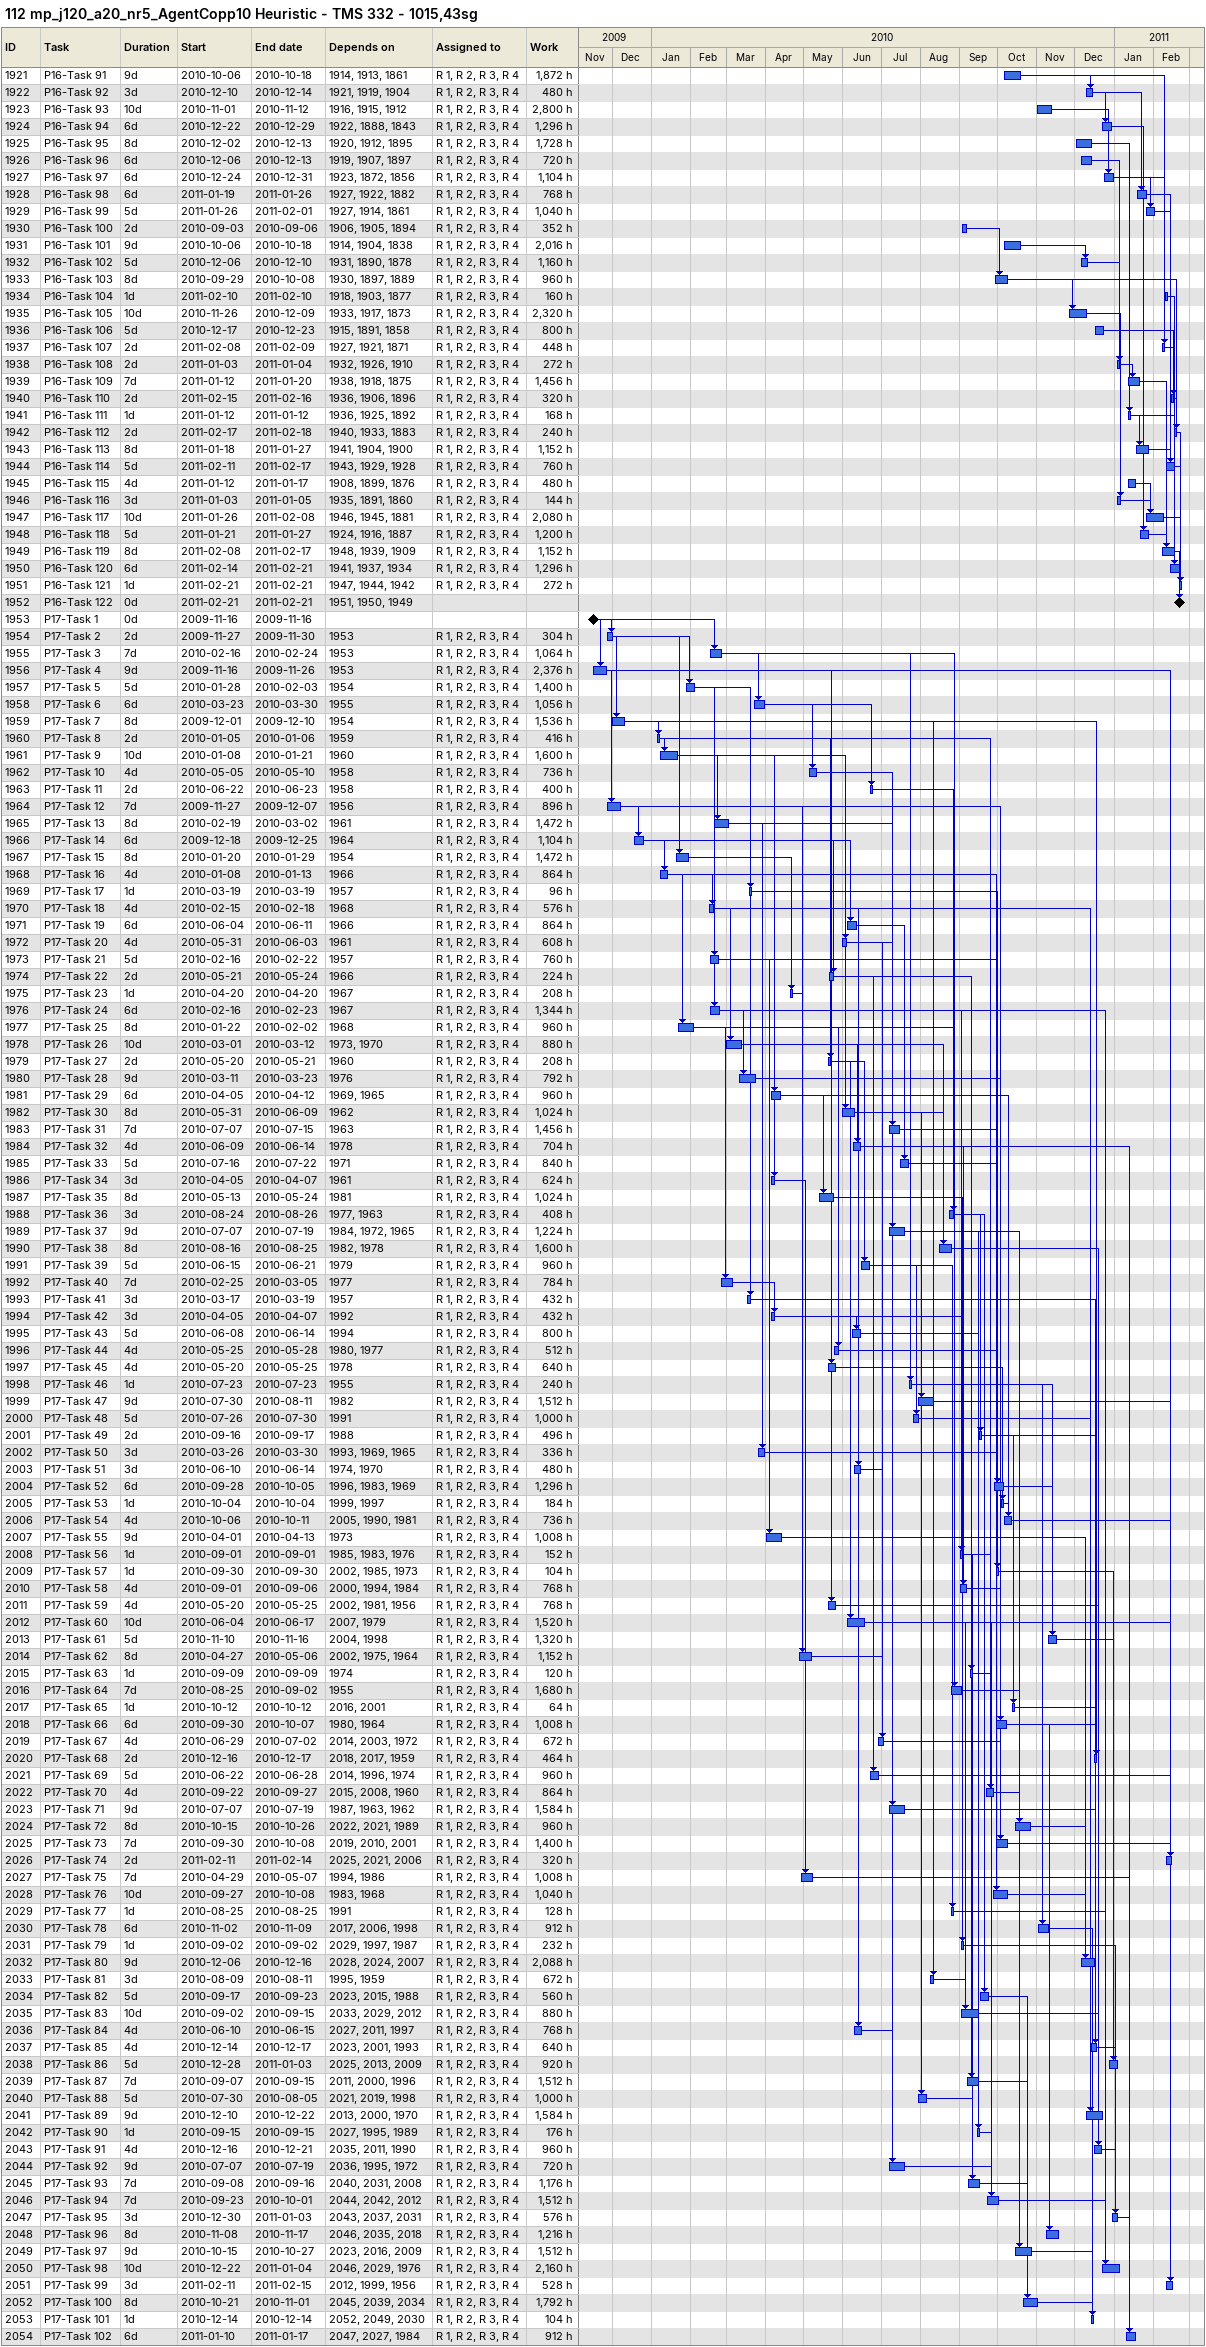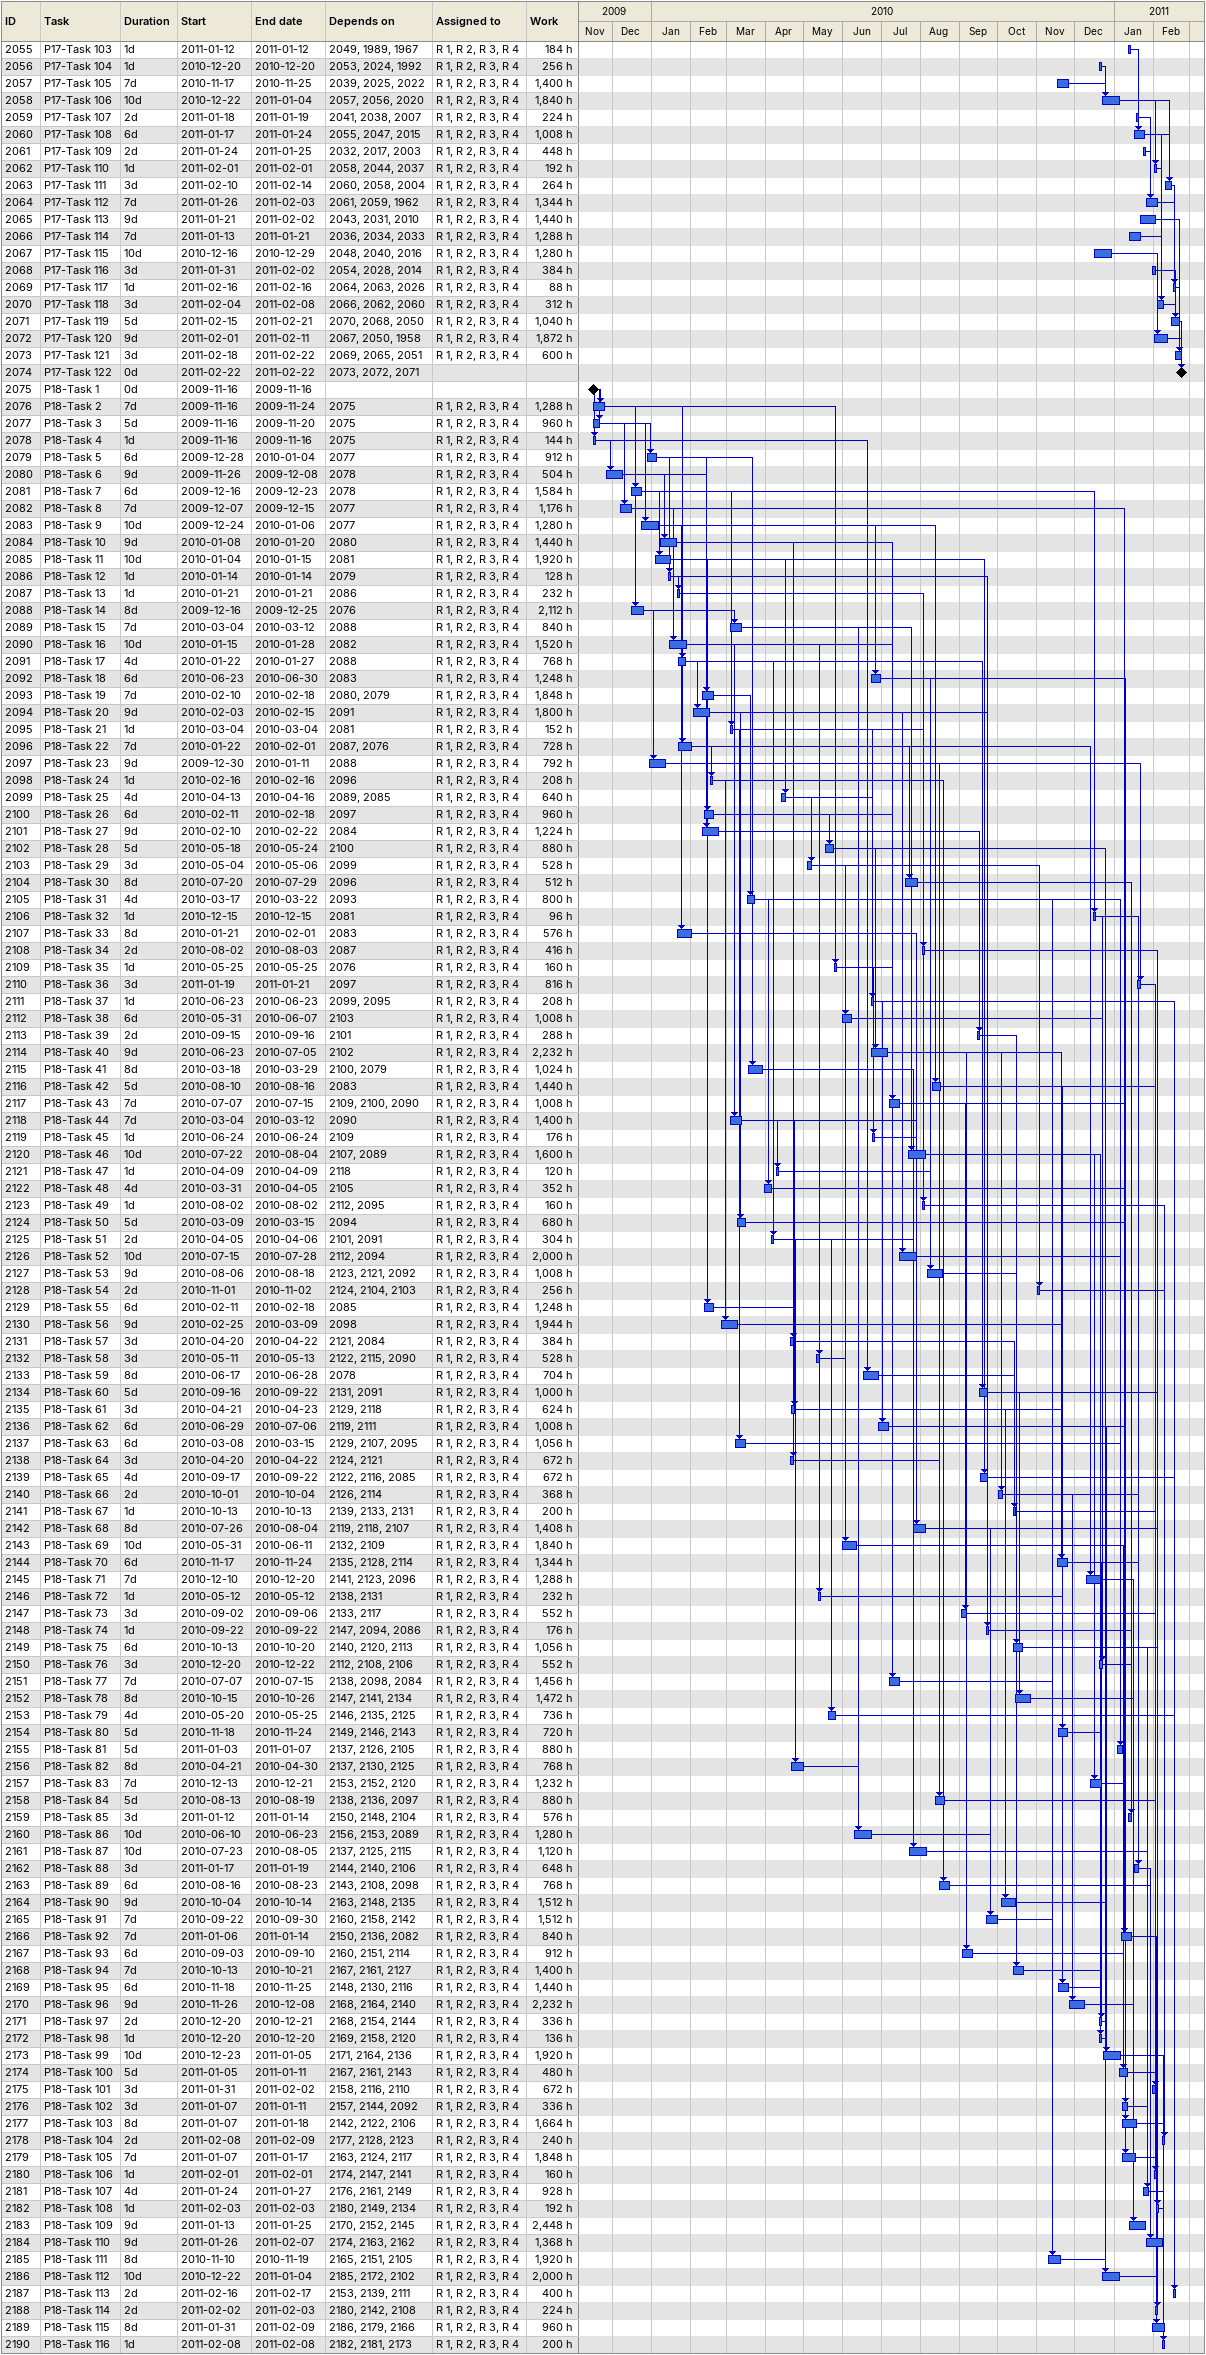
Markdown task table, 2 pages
112 mp_j120_a20_nr5_AgentCopp10 Heuristic - TMS 332 - 1015,43sg

| ID | Task | Duration | Start | Finish | Predecessors | Resources | Work (h) |
|---|---|---|---|---|---|---|---|
| 1921 | P16-Task 91 | 9d | 2010-10-06 | 2010-10-18 | 1914, 1913, 1861 | R 1, R 2, R 3, R 4 | 1872 |
| 1922 | P16-Task 92 | 3d | 2010-12-10 | 2010-12-14 | 1921, 1919, 1904 | R 1, R 2, R 3, R 4 | 480 |
| 1923 | P16-Task 93 | 10d | 2010-11-01 | 2010-11-12 | 1916, 1915, 1912 | R 1, R 2, R 3, R 4 | 2800 |
| 1924 | P16-Task 94 | 6d | 2010-12-22 | 2010-12-29 | 1922, 1888, 1843 | R 1, R 2, R 3, R 4 | 1296 |
| 1925 | P16-Task 95 | 8d | 2010-12-02 | 2010-12-13 | 1920, 1912, 1895 | R 1, R 2, R 3, R 4 | 1728 |
| 1926 | P16-Task 96 | 6d | 2010-12-06 | 2010-12-13 | 1919, 1907, 1897 | R 1, R 2, R 3, R 4 | 720 |
| 1927 | P16-Task 97 | 6d | 2010-12-24 | 2010-12-31 | 1923, 1872, 1856 | R 1, R 2, R 3, R 4 | 1104 |
| 1928 | P16-Task 98 | 6d | 2011-01-19 | 2011-01-26 | 1927, 1922, 1882 | R 1, R 2, R 3, R 4 | 768 |
| 1929 | P16-Task 99 | 5d | 2011-01-26 | 2011-02-01 | 1927, 1914, 1861 | R 1, R 2, R 3, R 4 | 1040 |
| 1930 | P16-Task 100 | 2d | 2010-09-03 | 2010-09-06 | 1906, 1905, 1894 | R 1, R 2, R 3, R 4 | 352 |
| 1931 | P16-Task 101 | 9d | 2010-10-06 | 2010-10-18 | 1914, 1904, 1838 | R 1, R 2, R 3, R 4 | 2016 |
| 1932 | P16-Task 102 | 5d | 2010-12-06 | 2010-12-10 | 1931, 1890, 1878 | R 1, R 2, R 3, R 4 | 1160 |
| 1933 | P16-Task 103 | 8d | 2010-09-29 | 2010-10-08 | 1930, 1897, 1889 | R 1, R 2, R 3, R 4 | 960 |
| 1934 | P16-Task 104 | 1d | 2011-02-10 | 2011-02-10 | 1918, 1903, 1877 | R 1, R 2, R 3, R 4 | 160 |
| 1935 | P16-Task 105 | 10d | 2010-11-26 | 2010-12-09 | 1933, 1917, 1873 | R 1, R 2, R 3, R 4 | 2320 |
| 1936 | P16-Task 106 | 5d | 2010-12-17 | 2010-12-23 | 1915, 1891, 1858 | R 1, R 2, R 3, R 4 | 800 |
| 1937 | P16-Task 107 | 2d | 2011-02-08 | 2011-02-09 | 1927, 1921, 1871 | R 1, R 2, R 3, R 4 | 448 |
| 1938 | P16-Task 108 | 2d | 2011-01-03 | 2011-01-04 | 1932, 1926, 1910 | R 1, R 2, R 3, R 4 | 272 |
| 1939 | P16-Task 109 | 7d | 2011-01-12 | 2011-01-20 | 1938, 1918, 1875 | R 1, R 2, R 3, R 4 | 1456 |
| 1940 | P16-Task 110 | 2d | 2011-02-15 | 2011-02-16 | 1936, 1906, 1896 | R 1, R 2, R 3, R 4 | 320 |
| 1941 | P16-Task 111 | 1d | 2011-01-12 | 2011-01-12 | 1936, 1925, 1892 | R 1, R 2, R 3, R 4 | 168 |
| 1942 | P16-Task 112 | 2d | 2011-02-17 | 2011-02-18 | 1940, 1933, 1883 | R 1, R 2, R 3, R 4 | 240 |
| 1943 | P16-Task 113 | 8d | 2011-01-18 | 2011-01-27 | 1941, 1904, 1900 | R 1, R 2, R 3, R 4 | 1152 |
| 1944 | P16-Task 114 | 5d | 2011-02-11 | 2011-02-17 | 1943, 1929, 1928 | R 1, R 2, R 3, R 4 | 760 |
| 1945 | P16-Task 115 | 4d | 2011-01-12 | 2011-01-17 | 1908, 1899, 1876 | R 1, R 2, R 3, R 4 | 480 |
| 1946 | P16-Task 116 | 3d | 2011-01-03 | 2011-01-05 | 1935, 1891, 1860 | R 1, R 2, R 3, R 4 | 144 |
| 1947 | P16-Task 117 | 10d | 2011-01-26 | 2011-02-08 | 1946, 1945, 1881 | R 1, R 2, R 3, R 4 | 2080 |
| 1948 | P16-Task 118 | 5d | 2011-01-21 | 2011-01-27 | 1924, 1916, 1887 | R 1, R 2, R 3, R 4 | 1200 |
| 1949 | P16-Task 119 | 8d | 2011-02-08 | 2011-02-17 | 1948, 1939, 1909 | R 1, R 2, R 3, R 4 | 1152 |
| 1950 | P16-Task 120 | 6d | 2011-02-14 | 2011-02-21 | 1941, 1937, 1934 | R 1, R 2, R 3, R 4 | 1296 |
| 1951 | P16-Task 121 | 1d | 2011-02-21 | 2011-02-21 | 1947, 1944, 1942 | R 1, R 2, R 3, R 4 | 272 |
| 1952 | P16-Task 122 | 0d | 2011-02-21 | 2011-02-21 | 1951, 1950, 1949 |  |  |
| 1953 | P17-Task 1 | 0d | 2009-11-16 | 2009-11-16 |  |  |  |
| 1954 | P17-Task 2 | 2d | 2009-11-27 | 2009-11-30 | 1953 | R 1, R 2, R 3, R 4 | 304 |
| 1955 | P17-Task 3 | 7d | 2010-02-16 | 2010-02-24 | 1953 | R 1, R 2, R 3, R 4 | 1064 |
| 1956 | P17-Task 4 | 9d | 2009-11-16 | 2009-11-26 | 1953 | R 1, R 2, R 3, R 4 | 2376 |
| 1957 | P17-Task 5 | 5d | 2010-01-28 | 2010-02-03 | 1954 | R 1, R 2, R 3, R 4 | 1400 |
| 1958 | P17-Task 6 | 6d | 2010-03-23 | 2010-03-30 | 1955 | R 1, R 2, R 3, R 4 | 1056 |
| 1959 | P17-Task 7 | 8d | 2009-12-01 | 2009-12-10 | 1954 | R 1, R 2, R 3, R 4 | 1536 |
| 1960 | P17-Task 8 | 2d | 2010-01-05 | 2010-01-06 | 1959 | R 1, R 2, R 3, R 4 | 416 |
| 1961 | P17-Task 9 | 10d | 2010-01-08 | 2010-01-21 | 1960 | R 1, R 2, R 3, R 4 | 1600 |
| 1962 | P17-Task 10 | 4d | 2010-05-05 | 2010-05-10 | 1958 | R 1, R 2, R 3, R 4 | 736 |
| 1963 | P17-Task 11 | 2d | 2010-06-22 | 2010-06-23 | 1958 | R 1, R 2, R 3, R 4 | 400 |
| 1964 | P17-Task 12 | 7d | 2009-11-27 | 2009-12-07 | 1956 | R 1, R 2, R 3, R 4 | 896 |
| 1965 | P17-Task 13 | 8d | 2010-02-19 | 2010-03-02 | 1961 | R 1, R 2, R 3, R 4 | 1472 |
| 1966 | P17-Task 14 | 6d | 2009-12-18 | 2009-12-25 | 1964 | R 1, R 2, R 3, R 4 | 1104 |
| 1967 | P17-Task 15 | 8d | 2010-01-20 | 2010-01-29 | 1954 | R 1, R 2, R 3, R 4 | 1472 |
| 1968 | P17-Task 16 | 4d | 2010-01-08 | 2010-01-13 | 1966 | R 1, R 2, R 3, R 4 | 864 |
| 1969 | P17-Task 17 | 1d | 2010-03-19 | 2010-03-19 | 1957 | R 1, R 2, R 3, R 4 | 96 |
| 1970 | P17-Task 18 | 4d | 2010-02-15 | 2010-02-18 | 1968 | R 1, R 2, R 3, R 4 | 576 |
| 1971 | P17-Task 19 | 6d | 2010-06-04 | 2010-06-11 | 1966 | R 1, R 2, R 3, R 4 | 864 |
| 1972 | P17-Task 20 | 4d | 2010-05-31 | 2010-06-03 | 1961 | R 1, R 2, R 3, R 4 | 608 |
| 1973 | P17-Task 21 | 5d | 2010-02-16 | 2010-02-22 | 1957 | R 1, R 2, R 3, R 4 | 760 |
| 1974 | P17-Task 22 | 2d | 2010-05-21 | 2010-05-24 | 1966 | R 1, R 2, R 3, R 4 | 224 |
| 1975 | P17-Task 23 | 1d | 2010-04-20 | 2010-04-20 | 1967 | R 1, R 2, R 3, R 4 | 208 |
| 1976 | P17-Task 24 | 6d | 2010-02-16 | 2010-02-23 | 1967 | R 1, R 2, R 3, R 4 | 1344 |
| 1977 | P17-Task 25 | 8d | 2010-01-22 | 2010-02-02 | 1968 | R 1, R 2, R 3, R 4 | 960 |
| 1978 | P17-Task 26 | 10d | 2010-03-01 | 2010-03-12 | 1973, 1970 | R 1, R 2, R 3, R 4 | 880 |
| 1979 | P17-Task 27 | 2d | 2010-05-20 | 2010-05-21 | 1960 | R 1, R 2, R 3, R 4 | 208 |
| 1980 | P17-Task 28 | 9d | 2010-03-11 | 2010-03-23 | 1976 | R 1, R 2, R 3, R 4 | 792 |
| 1981 | P17-Task 29 | 6d | 2010-04-05 | 2010-04-12 | 1969, 1965 | R 1, R 2, R 3, R 4 | 960 |
| 1982 | P17-Task 30 | 8d | 2010-05-31 | 2010-06-09 | 1962 | R 1, R 2, R 3, R 4 | 1024 |
| 1983 | P17-Task 31 | 7d | 2010-07-07 | 2010-07-15 | 1963 | R 1, R 2, R 3, R 4 | 1456 |
| 1984 | P17-Task 32 | 4d | 2010-06-09 | 2010-06-14 | 1978 | R 1, R 2, R 3, R 4 | 704 |
| 1985 | P17-Task 33 | 5d | 2010-07-16 | 2010-07-22 | 1971 | R 1, R 2, R 3, R 4 | 840 |
| 1986 | P17-Task 34 | 3d | 2010-04-05 | 2010-04-07 | 1961 | R 1, R 2, R 3, R 4 | 624 |
| 1987 | P17-Task 35 | 8d | 2010-05-13 | 2010-05-24 | 1981 | R 1, R 2, R 3, R 4 | 1024 |
| 1988 | P17-Task 36 | 3d | 2010-08-24 | 2010-08-26 | 1977, 1963 | R 1, R 2, R 3, R 4 | 408 |
| 1989 | P17-Task 37 | 9d | 2010-07-07 | 2010-07-19 | 1984, 1972, 1965 | R 1, R 2, R 3, R 4 | 1224 |
| 1990 | P17-Task 38 | 8d | 2010-08-16 | 2010-08-25 | 1982, 1978 | R 1, R 2, R 3, R 4 | 1600 |
| 1991 | P17-Task 39 | 5d | 2010-06-15 | 2010-06-21 | 1979 | R 1, R 2, R 3, R 4 | 960 |
| 1992 | P17-Task 40 | 7d | 2010-02-25 | 2010-03-05 | 1977 | R 1, R 2, R 3, R 4 | 784 |
| 1993 | P17-Task 41 | 3d | 2010-03-17 | 2010-03-19 | 1957 | R 1, R 2, R 3, R 4 | 432 |
| 1994 | P17-Task 42 | 3d | 2010-04-05 | 2010-04-07 | 1992 | R 1, R 2, R 3, R 4 | 432 |
| 1995 | P17-Task 43 | 5d | 2010-06-08 | 2010-06-14 | 1994 | R 1, R 2, R 3, R 4 | 800 |
| 1996 | P17-Task 44 | 4d | 2010-05-25 | 2010-05-28 | 1980, 1977 | R 1, R 2, R 3, R 4 | 512 |
| 1997 | P17-Task 45 | 4d | 2010-05-20 | 2010-05-25 | 1978 | R 1, R 2, R 3, R 4 | 640 |
| 1998 | P17-Task 46 | 1d | 2010-07-23 | 2010-07-23 | 1955 | R 1, R 2, R 3, R 4 | 240 |
| 1999 | P17-Task 47 | 9d | 2010-07-30 | 2010-08-11 | 1982 | R 1, R 2, R 3, R 4 | 1512 |
| 2000 | P17-Task 48 | 5d | 2010-07-26 | 2010-07-30 | 1991 | R 1, R 2, R 3, R 4 | 1000 |
| 2001 | P17-Task 49 | 2d | 2010-09-16 | 2010-09-17 | 1988 | R 1, R 2, R 3, R 4 | 496 |
| 2002 | P17-Task 50 | 3d | 2010-03-26 | 2010-03-30 | 1993, 1969, 1965 | R 1, R 2, R 3, R 4 | 336 |
| 2003 | P17-Task 51 | 3d | 2010-06-10 | 2010-06-14 | 1974, 1970 | R 1, R 2, R 3, R 4 | 480 |
| 2004 | P17-Task 52 | 6d | 2010-09-28 | 2010-10-05 | 1996, 1983, 1969 | R 1, R 2, R 3, R 4 | 1296 |
| 2005 | P17-Task 53 | 1d | 2010-10-04 | 2010-10-04 | 1999, 1997 | R 1, R 2, R 3, R 4 | 184 |
| 2006 | P17-Task 54 | 4d | 2010-10-06 | 2010-10-11 | 2005, 1990, 1981 | R 1, R 2, R 3, R 4 | 736 |
| 2007 | P17-Task 55 | 9d | 2010-04-01 | 2010-04-13 | 1973 | R 1, R 2, R 3, R 4 | 1008 |
| 2008 | P17-Task 56 | 1d | 2010-09-01 | 2010-09-01 | 1985, 1983, 1976 | R 1, R 2, R 3, R 4 | 152 |
| 2009 | P17-Task 57 | 1d | 2010-09-30 | 2010-09-30 | 2002, 1985, 1973 | R 1, R 2, R 3, R 4 | 104 |
| 2010 | P17-Task 58 | 4d | 2010-09-01 | 2010-09-06 | 2000, 1994, 1984 | R 1, R 2, R 3, R 4 | 768 |
| 2011 | P17-Task 59 | 4d | 2010-05-20 | 2010-05-25 | 2002, 1981, 1956 | R 1, R 2, R 3, R 4 | 768 |
| 2012 | P17-Task 60 | 10d | 2010-06-04 | 2010-06-17 | 2007, 1979 | R 1, R 2, R 3, R 4 | 1520 |
| 2013 | P17-Task 61 | 5d | 2010-11-10 | 2010-11-16 | 2004, 1998 | R 1, R 2, R 3, R 4 | 1320 |
| 2014 | P17-Task 62 | 8d | 2010-04-27 | 2010-05-06 | 2002, 1975, 1964 | R 1, R 2, R 3, R 4 | 1152 |
| 2015 | P17-Task 63 | 1d | 2010-09-09 | 2010-09-09 | 1974 | R 1, R 2, R 3, R 4 | 120 |
| 2016 | P17-Task 64 | 7d | 2010-08-25 | 2010-09-02 | 1955 | R 1, R 2, R 3, R 4 | 1680 |
| 2017 | P17-Task 65 | 1d | 2010-10-12 | 2010-10-12 | 2016, 2001 | R 1, R 2, R 3, R 4 | 64 |
| 2018 | P17-Task 66 | 6d | 2010-09-30 | 2010-10-07 | 1980, 1964 | R 1, R 2, R 3, R 4 | 1008 |
| 2019 | P17-Task 67 | 4d | 2010-06-29 | 2010-07-02 | 2014, 2003, 1972 | R 1, R 2, R 3, R 4 | 672 |
| 2020 | P17-Task 68 | 2d | 2010-12-16 | 2010-12-17 | 2018, 2017, 1959 | R 1, R 2, R 3, R 4 | 464 |
| 2021 | P17-Task 69 | 5d | 2010-06-22 | 2010-06-28 | 2014, 1996, 1974 | R 1, R 2, R 3, R 4 | 960 |
| 2022 | P17-Task 70 | 4d | 2010-09-22 | 2010-09-27 | 2015, 2008, 1960 | R 1, R 2, R 3, R 4 | 864 |
| 2023 | P17-Task 71 | 9d | 2010-07-07 | 2010-07-19 | 1987, 1963, 1962 | R 1, R 2, R 3, R 4 | 1584 |
| 2024 | P17-Task 72 | 8d | 2010-10-15 | 2010-10-26 | 2022, 2021, 1989 | R 1, R 2, R 3, R 4 | 960 |
| 2025 | P17-Task 73 | 7d | 2010-09-30 | 2010-10-08 | 2019, 2010, 2001 | R 1, R 2, R 3, R 4 | 1400 |
| 2026 | P17-Task 74 | 2d | 2011-02-11 | 2011-02-14 | 2025, 2021, 2006 | R 1, R 2, R 3, R 4 | 320 |
| 2027 | P17-Task 75 | 7d | 2010-04-29 | 2010-05-07 | 1994, 1986 | R 1, R 2, R 3, R 4 | 1008 |
| 2028 | P17-Task 76 | 10d | 2010-09-27 | 2010-10-08 | 1983, 1968 | R 1, R 2, R 3, R 4 | 1040 |
| 2029 | P17-Task 77 | 1d | 2010-08-25 | 2010-08-25 | 1991 | R 1, R 2, R 3, R 4 | 128 |
| 2030 | P17-Task 78 | 6d | 2010-11-02 | 2010-11-09 | 2017, 2006, 1998 | R 1, R 2, R 3, R 4 | 912 |
| 2031 | P17-Task 79 | 1d | 2010-09-02 | 2010-09-02 | 2029, 1997, 1987 | R 1, R 2, R 3, R 4 | 232 |
| 2032 | P17-Task 80 | 9d | 2010-12-06 | 2010-12-16 | 2028, 2024, 2007 | R 1, R 2, R 3, R 4 | 2088 |
| 2033 | P17-Task 81 | 3d | 2010-08-09 | 2010-08-11 | 1995, 1959 | R 1, R 2, R 3, R 4 | 672 |
| 2034 | P17-Task 82 | 5d | 2010-09-17 | 2010-09-23 | 2023, 2015, 1988 | R 1, R 2, R 3, R 4 | 560 |
| 2035 | P17-Task 83 | 10d | 2010-09-02 | 2010-09-15 | 2033, 2029, 2012 | R 1, R 2, R 3, R 4 | 880 |
| 2036 | P17-Task 84 | 4d | 2010-06-10 | 2010-06-15 | 2027, 2011, 1997 | R 1, R 2, R 3, R 4 | 768 |
| 2037 | P17-Task 85 | 4d | 2010-12-14 | 2010-12-17 | 2023, 2001, 1993 | R 1, R 2, R 3, R 4 | 640 |
| 2038 | P17-Task 86 | 5d | 2010-12-28 | 2011-01-03 | 2025, 2013, 2009 | R 1, R 2, R 3, R 4 | 920 |
| 2039 | P17-Task 87 | 7d | 2010-09-07 | 2010-09-15 | 2011, 2000, 1996 | R 1, R 2, R 3, R 4 | 1512 |
| 2040 | P17-Task 88 | 5d | 2010-07-30 | 2010-08-05 | 2021, 2019, 1998 | R 1, R 2, R 3, R 4 | 1000 |
| 2041 | P17-Task 89 | 9d | 2010-12-10 | 2010-12-22 | 2013, 2000, 1970 | R 1, R 2, R 3, R 4 | 1584 |
| 2042 | P17-Task 90 | 1d | 2010-09-15 | 2010-09-15 | 2027, 1995, 1989 | R 1, R 2, R 3, R 4 | 176 |
| 2043 | P17-Task 91 | 4d | 2010-12-16 | 2010-12-21 | 2035, 2011, 1990 | R 1, R 2, R 3, R 4 | 960 |
| 2044 | P17-Task 92 | 9d | 2010-07-07 | 2010-07-19 | 2036, 1995, 1972 | R 1, R 2, R 3, R 4 | 720 |
| 2045 | P17-Task 93 | 7d | 2010-09-08 | 2010-09-16 | 2040, 2031, 2008 | R 1, R 2, R 3, R 4 | 1176 |
| 2046 | P17-Task 94 | 7d | 2010-09-23 | 2010-10-01 | 2044, 2042, 2012 | R 1, R 2, R 3, R 4 | 1512 |
| 2047 | P17-Task 95 | 3d | 2010-12-30 | 2011-01-03 | 2043, 2037, 2031 | R 1, R 2, R 3, R 4 | 576 |
| 2048 | P17-Task 96 | 8d | 2010-11-08 | 2010-11-17 | 2046, 2035, 2018 | R 1, R 2, R 3, R 4 | 1216 |
| 2049 | P17-Task 97 | 9d | 2010-10-15 | 2010-10-27 | 2023, 2016, 2009 | R 1, R 2, R 3, R 4 | 1512 |
| 2050 | P17-Task 98 | 10d | 2010-12-22 | 2011-01-04 | 2046, 2029, 1976 | R 1, R 2, R 3, R 4 | 2160 |
| 2051 | P17-Task 99 | 3d | 2011-02-11 | 2011-02-15 | 2012, 1999, 1956 | R 1, R 2, R 3, R 4 | 528 |
| 2052 | P17-Task 100 | 8d | 2010-10-21 | 2010-11-01 | 2045, 2039, 2034 | R 1, R 2, R 3, R 4 | 1792 |
| 2053 | P17-Task 101 | 1d | 2010-12-14 | 2010-12-14 | 2052, 2049, 2030 | R 1, R 2, R 3, R 4 | 104 |
| 2054 | P17-Task 102 | 6d | 2011-01-10 | 2011-01-17 | 2047, 2027, 1984 | R 1, R 2, R 3, R 4 | 912 |
| 2055 | P17-Task 103 | 1d | 2011-01-12 | 2011-01-12 | 2049, 1989, 1967 | R 1, R 2, R 3, R 4 | 184 |
| 2056 | P17-Task 104 | 1d | 2010-12-20 | 2010-12-20 | 2053, 2024, 1992 | R 1, R 2, R 3, R 4 | 256 |
| 2057 | P17-Task 105 | 7d | 2010-11-17 | 2010-11-25 | 2039, 2025, 2022 | R 1, R 2, R 3, R 4 | 1400 |
| 2058 | P17-Task 106 | 10d | 2010-12-22 | 2011-01-04 | 2057, 2056, 2020 | R 1, R 2, R 3, R 4 | 1840 |
| 2059 | P17-Task 107 | 2d | 2011-01-18 | 2011-01-19 | 2041, 2038, 2007 | R 1, R 2, R 3, R 4 | 224 |
| 2060 | P17-Task 108 | 6d | 2011-01-17 | 2011-01-24 | 2055, 2047, 2015 | R 1, R 2, R 3, R 4 | 1008 |
| 2061 | P17-Task 109 | 2d | 2011-01-24 | 2011-01-25 | 2032, 2017, 2003 | R 1, R 2, R 3, R 4 | 448 |
| 2062 | P17-Task 110 | 1d | 2011-02-01 | 2011-02-01 | 2058, 2044, 2037 | R 1, R 2, R 3, R 4 | 192 |
| 2063 | P17-Task 111 | 3d | 2011-02-10 | 2011-02-14 | 2060, 2058, 2004 | R 1, R 2, R 3, R 4 | 264 |
| 2064 | P17-Task 112 | 7d | 2011-01-26 | 2011-02-03 | 2061, 2059, 1962 | R 1, R 2, R 3, R 4 | 1344 |
| 2065 | P17-Task 113 | 9d | 2011-01-21 | 2011-02-02 | 2043, 2031, 2010 | R 1, R 2, R 3, R 4 | 1440 |
| 2066 | P17-Task 114 | 7d | 2011-01-13 | 2011-01-21 | 2036, 2034, 2033 | R 1, R 2, R 3, R 4 | 1288 |
| 2067 | P17-Task 115 | 10d | 2010-12-16 | 2010-12-29 | 2048, 2040, 2016 | R 1, R 2, R 3, R 4 | 1280 |
| 2068 | P17-Task 116 | 3d | 2011-01-31 | 2011-02-02 | 2054, 2028, 2014 | R 1, R 2, R 3, R 4 | 384 |
| 2069 | P17-Task 117 | 1d | 2011-02-16 | 2011-02-16 | 2064, 2063, 2026 | R 1, R 2, R 3, R 4 | 88 |
| 2070 | P17-Task 118 | 3d | 2011-02-04 | 2011-02-08 | 2066, 2062, 2060 | R 1, R 2, R 3, R 4 | 312 |
| 2071 | P17-Task 119 | 5d | 2011-02-15 | 2011-02-21 | 2070, 2068, 2050 | R 1, R 2, R 3, R 4 | 1040 |
| 2072 | P17-Task 120 | 9d | 2011-02-01 | 2011-02-11 | 2067, 2050, 1958 | R 1, R 2, R 3, R 4 | 1872 |
| 2073 | P17-Task 121 | 3d | 2011-02-18 | 2011-02-22 | 2069, 2065, 2051 | R 1, R 2, R 3, R 4 | 600 |
| 2074 | P17-Task 122 | 0d | 2011-02-22 | 2011-02-22 | 2073, 2072, 2071 |  |  |
| 2075 | P18-Task 1 | 0d | 2009-11-16 | 2009-11-16 |  |  |  |
| 2076 | P18-Task 2 | 7d | 2009-11-16 | 2009-11-24 | 2075 | R 1, R 2, R 3, R 4 | 1288 |
| 2077 | P18-Task 3 | 5d | 2009-11-16 | 2009-11-20 | 2075 | R 1, R 2, R 3, R 4 | 960 |
| 2078 | P18-Task 4 | 1d | 2009-11-16 | 2009-11-16 | 2075 | R 1, R 2, R 3, R 4 | 144 |
| 2079 | P18-Task 5 | 6d | 2009-12-28 | 2010-01-04 | 2077 | R 1, R 2, R 3, R 4 | 912 |
| 2080 | P18-Task 6 | 9d | 2009-11-26 | 2009-12-08 | 2078 | R 1, R 2, R 3, R 4 | 504 |
| 2081 | P18-Task 7 | 6d | 2009-12-16 | 2009-12-23 | 2078 | R 1, R 2, R 3, R 4 | 1584 |
| 2082 | P18-Task 8 | 7d | 2009-12-07 | 2009-12-15 | 2077 | R 1, R 2, R 3, R 4 | 1176 |
| 2083 | P18-Task 9 | 10d | 2009-12-24 | 2010-01-06 | 2077 | R 1, R 2, R 3, R 4 | 1280 |
| 2084 | P18-Task 10 | 9d | 2010-01-08 | 2010-01-20 | 2080 | R 1, R 2, R 3, R 4 | 1440 |
| 2085 | P18-Task 11 | 10d | 2010-01-04 | 2010-01-15 | 2081 | R 1, R 2, R 3, R 4 | 1920 |
| 2086 | P18-Task 12 | 1d | 2010-01-14 | 2010-01-14 | 2079 | R 1, R 2, R 3, R 4 | 128 |
| 2087 | P18-Task 13 | 1d | 2010-01-21 | 2010-01-21 | 2086 | R 1, R 2, R 3, R 4 | 232 |
| 2088 | P18-Task 14 | 8d | 2009-12-16 | 2009-12-25 | 2076 | R 1, R 2, R 3, R 4 | 2112 |
| 2089 | P18-Task 15 | 7d | 2010-03-04 | 2010-03-12 | 2088 | R 1, R 2, R 3, R 4 | 840 |
| 2090 | P18-Task 16 | 10d | 2010-01-15 | 2010-01-28 | 2082 | R 1, R 2, R 3, R 4 | 1520 |
| 2091 | P18-Task 17 | 4d | 2010-01-22 | 2010-01-27 | 2088 | R 1, R 2, R 3, R 4 | 768 |
| 2092 | P18-Task 18 | 6d | 2010-06-23 | 2010-06-30 | 2083 | R 1, R 2, R 3, R 4 | 1248 |
| 2093 | P18-Task 19 | 7d | 2010-02-10 | 2010-02-18 | 2080, 2079 | R 1, R 2, R 3, R 4 | 1848 |
| 2094 | P18-Task 20 | 9d | 2010-02-03 | 2010-02-15 | 2091 | R 1, R 2, R 3, R 4 | 1800 |
| 2095 | P18-Task 21 | 1d | 2010-03-04 | 2010-03-04 | 2081 | R 1, R 2, R 3, R 4 | 152 |
| 2096 | P18-Task 22 | 7d | 2010-01-22 | 2010-02-01 | 2087, 2076 | R 1, R 2, R 3, R 4 | 728 |
| 2097 | P18-Task 23 | 9d | 2009-12-30 | 2010-01-11 | 2088 | R 1, R 2, R 3, R 4 | 792 |
| 2098 | P18-Task 24 | 1d | 2010-02-16 | 2010-02-16 | 2096 | R 1, R 2, R 3, R 4 | 208 |
| 2099 | P18-Task 25 | 4d | 2010-04-13 | 2010-04-16 | 2089, 2085 | R 1, R 2, R 3, R 4 | 640 |
| 2100 | P18-Task 26 | 6d | 2010-02-11 | 2010-02-18 | 2097 | R 1, R 2, R 3, R 4 | 960 |
| 2101 | P18-Task 27 | 9d | 2010-02-10 | 2010-02-22 | 2084 | R 1, R 2, R 3, R 4 | 1224 |
| 2102 | P18-Task 28 | 5d | 2010-05-18 | 2010-05-24 | 2100 | R 1, R 2, R 3, R 4 | 880 |
| 2103 | P18-Task 29 | 3d | 2010-05-04 | 2010-05-06 | 2099 | R 1, R 2, R 3, R 4 | 528 |
| 2104 | P18-Task 30 | 8d | 2010-07-20 | 2010-07-29 | 2096 | R 1, R 2, R 3, R 4 | 512 |
| 2105 | P18-Task 31 | 4d | 2010-03-17 | 2010-03-22 | 2093 | R 1, R 2, R 3, R 4 | 800 |
| 2106 | P18-Task 32 | 1d | 2010-12-15 | 2010-12-15 | 2081 | R 1, R 2, R 3, R 4 | 96 |
| 2107 | P18-Task 33 | 8d | 2010-01-21 | 2010-02-01 | 2083 | R 1, R 2, R 3, R 4 | 576 |
| 2108 | P18-Task 34 | 2d | 2010-08-02 | 2010-08-03 | 2087 | R 1, R 2, R 3, R 4 | 416 |
| 2109 | P18-Task 35 | 1d | 2010-05-25 | 2010-05-25 | 2076 | R 1, R 2, R 3, R 4 | 160 |
| 2110 | P18-Task 36 | 3d | 2011-01-19 | 2011-01-21 | 2097 | R 1, R 2, R 3, R 4 | 816 |
| 2111 | P18-Task 37 | 1d | 2010-06-23 | 2010-06-23 | 2099, 2095 | R 1, R 2, R 3, R 4 | 208 |
| 2112 | P18-Task 38 | 6d | 2010-05-31 | 2010-06-07 | 2103 | R 1, R 2, R 3, R 4 | 1008 |
| 2113 | P18-Task 39 | 2d | 2010-09-15 | 2010-09-16 | 2101 | R 1, R 2, R 3, R 4 | 288 |
| 2114 | P18-Task 40 | 9d | 2010-06-23 | 2010-07-05 | 2102 | R 1, R 2, R 3, R 4 | 2232 |
| 2115 | P18-Task 41 | 8d | 2010-03-18 | 2010-03-29 | 2100, 2079 | R 1, R 2, R 3, R 4 | 1024 |
| 2116 | P18-Task 42 | 5d | 2010-08-10 | 2010-08-16 | 2083 | R 1, R 2, R 3, R 4 | 1440 |
| 2117 | P18-Task 43 | 7d | 2010-07-07 | 2010-07-15 | 2109, 2100, 2090 | R 1, R 2, R 3, R 4 | 1008 |
| 2118 | P18-Task 44 | 7d | 2010-03-04 | 2010-03-12 | 2090 | R 1, R 2, R 3, R 4 | 1400 |
| 2119 | P18-Task 45 | 1d | 2010-06-24 | 2010-06-24 | 2109 | R 1, R 2, R 3, R 4 | 176 |
| 2120 | P18-Task 46 | 10d | 2010-07-22 | 2010-08-04 | 2107, 2089 | R 1, R 2, R 3, R 4 | 1600 |
| 2121 | P18-Task 47 | 1d | 2010-04-09 | 2010-04-09 | 2118 | R 1, R 2, R 3, R 4 | 120 |
| 2122 | P18-Task 48 | 4d | 2010-03-31 | 2010-04-05 | 2105 | R 1, R 2, R 3, R 4 | 352 |
| 2123 | P18-Task 49 | 1d | 2010-08-02 | 2010-08-02 | 2112, 2095 | R 1, R 2, R 3, R 4 | 160 |
| 2124 | P18-Task 50 | 5d | 2010-03-09 | 2010-03-15 | 2094 | R 1, R 2, R 3, R 4 | 680 |
| 2125 | P18-Task 51 | 2d | 2010-04-05 | 2010-04-06 | 2101, 2091 | R 1, R 2, R 3, R 4 | 304 |
| 2126 | P18-Task 52 | 10d | 2010-07-15 | 2010-07-28 | 2112, 2094 | R 1, R 2, R 3, R 4 | 2000 |
| 2127 | P18-Task 53 | 9d | 2010-08-06 | 2010-08-18 | 2123, 2121, 2092 | R 1, R 2, R 3, R 4 | 1008 |
| 2128 | P18-Task 54 | 2d | 2010-11-01 | 2010-11-02 | 2124, 2104, 2103 | R 1, R 2, R 3, R 4 | 256 |
| 2129 | P18-Task 55 | 6d | 2010-02-11 | 2010-02-18 | 2085 | R 1, R 2, R 3, R 4 | 1248 |
| 2130 | P18-Task 56 | 9d | 2010-02-25 | 2010-03-09 | 2098 | R 1, R 2, R 3, R 4 | 1944 |
| 2131 | P18-Task 57 | 3d | 2010-04-20 | 2010-04-22 | 2121, 2084 | R 1, R 2, R 3, R 4 | 384 |
| 2132 | P18-Task 58 | 3d | 2010-05-11 | 2010-05-13 | 2122, 2115, 2090 | R 1, R 2, R 3, R 4 | 528 |
| 2133 | P18-Task 59 | 8d | 2010-06-17 | 2010-06-28 | 2078 | R 1, R 2, R 3, R 4 | 704 |
| 2134 | P18-Task 60 | 5d | 2010-09-16 | 2010-09-22 | 2131, 2091 | R 1, R 2, R 3, R 4 | 1000 |
| 2135 | P18-Task 61 | 3d | 2010-04-21 | 2010-04-23 | 2129, 2118 | R 1, R 2, R 3, R 4 | 624 |
| 2136 | P18-Task 62 | 6d | 2010-06-29 | 2010-07-06 | 2119, 2111 | R 1, R 2, R 3, R 4 | 1008 |
| 2137 | P18-Task 63 | 6d | 2010-03-08 | 2010-03-15 | 2129, 2107, 2095 | R 1, R 2, R 3, R 4 | 1056 |
| 2138 | P18-Task 64 | 3d | 2010-04-20 | 2010-04-22 | 2124, 2121 | R 1, R 2, R 3, R 4 | 672 |
| 2139 | P18-Task 65 | 4d | 2010-09-17 | 2010-09-22 | 2122, 2116, 2085 | R 1, R 2, R 3, R 4 | 672 |
| 2140 | P18-Task 66 | 2d | 2010-10-01 | 2010-10-04 | 2126, 2114 | R 1, R 2, R 3, R 4 | 368 |
| 2141 | P18-Task 67 | 1d | 2010-10-13 | 2010-10-13 | 2139, 2133, 2131 | R 1, R 2, R 3, R 4 | 200 |
| 2142 | P18-Task 68 | 8d | 2010-07-26 | 2010-08-04 | 2119, 2118, 2107 | R 1, R 2, R 3, R 4 | 1408 |
| 2143 | P18-Task 69 | 10d | 2010-05-31 | 2010-06-11 | 2132, 2109 | R 1, R 2, R 3, R 4 | 1840 |
| 2144 | P18-Task 70 | 6d | 2010-11-17 | 2010-11-24 | 2135, 2128, 2114 | R 1, R 2, R 3, R 4 | 1344 |
| 2145 | P18-Task 71 | 7d | 2010-12-10 | 2010-12-20 | 2141, 2123, 2096 | R 1, R 2, R 3, R 4 | 1288 |
| 2146 | P18-Task 72 | 1d | 2010-05-12 | 2010-05-12 | 2138, 2131 | R 1, R 2, R 3, R 4 | 232 |
| 2147 | P18-Task 73 | 3d | 2010-09-02 | 2010-09-06 | 2133, 2117 | R 1, R 2, R 3, R 4 | 552 |
| 2148 | P18-Task 74 | 1d | 2010-09-22 | 2010-09-22 | 2147, 2094, 2086 | R 1, R 2, R 3, R 4 | 176 |
| 2149 | P18-Task 75 | 6d | 2010-10-13 | 2010-10-20 | 2140, 2120, 2113 | R 1, R 2, R 3, R 4 | 1056 |
| 2150 | P18-Task 76 | 3d | 2010-12-20 | 2010-12-22 | 2112, 2108, 2106 | R 1, R 2, R 3, R 4 | 552 |
| 2151 | P18-Task 77 | 7d | 2010-07-07 | 2010-07-15 | 2138, 2098, 2084 | R 1, R 2, R 3, R 4 | 1456 |
| 2152 | P18-Task 78 | 8d | 2010-10-15 | 2010-10-26 | 2147, 2141, 2134 | R 1, R 2, R 3, R 4 | 1472 |
| 2153 | P18-Task 79 | 4d | 2010-05-20 | 2010-05-25 | 2146, 2135, 2125 | R 1, R 2, R 3, R 4 | 736 |
| 2154 | P18-Task 80 | 5d | 2010-11-18 | 2010-11-24 | 2149, 2146, 2143 | R 1, R 2, R 3, R 4 | 720 |
| 2155 | P18-Task 81 | 5d | 2011-01-03 | 2011-01-07 | 2137, 2126, 2105 | R 1, R 2, R 3, R 4 | 880 |
| 2156 | P18-Task 82 | 8d | 2010-04-21 | 2010-04-30 | 2137, 2130, 2125 | R 1, R 2, R 3, R 4 | 768 |
| 2157 | P18-Task 83 | 7d | 2010-12-13 | 2010-12-21 | 2153, 2152, 2120 | R 1, R 2, R 3, R 4 | 1232 |
| 2158 | P18-Task 84 | 5d | 2010-08-13 | 2010-08-19 | 2138, 2136, 2097 | R 1, R 2, R 3, R 4 | 880 |
| 2159 | P18-Task 85 | 3d | 2011-01-12 | 2011-01-14 | 2150, 2148, 2104 | R 1, R 2, R 3, R 4 | 576 |
| 2160 | P18-Task 86 | 10d | 2010-06-10 | 2010-06-23 | 2156, 2153, 2089 | R 1, R 2, R 3, R 4 | 1280 |
| 2161 | P18-Task 87 | 10d | 2010-07-23 | 2010-08-05 | 2137, 2125, 2115 | R 1, R 2, R 3, R 4 | 1120 |
| 2162 | P18-Task 88 | 3d | 2011-01-17 | 2011-01-19 | 2144, 2140, 2106 | R 1, R 2, R 3, R 4 | 648 |
| 2163 | P18-Task 89 | 6d | 2010-08-16 | 2010-08-23 | 2143, 2108, 2098 | R 1, R 2, R 3, R 4 | 768 |
| 2164 | P18-Task 90 | 9d | 2010-10-04 | 2010-10-14 | 2163, 2148, 2135 | R 1, R 2, R 3, R 4 | 1512 |
| 2165 | P18-Task 91 | 7d | 2010-09-22 | 2010-09-30 | 2160, 2158, 2142 | R 1, R 2, R 3, R 4 | 1512 |
| 2166 | P18-Task 92 | 7d | 2011-01-06 | 2011-01-14 | 2150, 2136, 2082 | R 1, R 2, R 3, R 4 | 840 |
| 2167 | P18-Task 93 | 6d | 2010-09-03 | 2010-09-10 | 2160, 2151, 2114 | R 1, R 2, R 3, R 4 | 912 |
| 2168 | P18-Task 94 | 7d | 2010-10-13 | 2010-10-21 | 2167, 2161, 2127 | R 1, R 2, R 3, R 4 | 1400 |
| 2169 | P18-Task 95 | 6d | 2010-11-18 | 2010-11-25 | 2148, 2130, 2116 | R 1, R 2, R 3, R 4 | 1440 |
| 2170 | P18-Task 96 | 9d | 2010-11-26 | 2010-12-08 | 2168, 2164, 2140 | R 1, R 2, R 3, R 4 | 2232 |
| 2171 | P18-Task 97 | 2d | 2010-12-20 | 2010-12-21 | 2168, 2154, 2144 | R 1, R 2, R 3, R 4 | 336 |
| 2172 | P18-Task 98 | 1d | 2010-12-20 | 2010-12-20 | 2169, 2158, 2120 | R 1, R 2, R 3, R 4 | 136 |
| 2173 | P18-Task 99 | 10d | 2010-12-23 | 2011-01-05 | 2171, 2164, 2136 | R 1, R 2, R 3, R 4 | 1920 |
| 2174 | P18-Task 100 | 5d | 2011-01-05 | 2011-01-11 | 2167, 2161, 2143 | R 1, R 2, R 3, R 4 | 480 |
| 2175 | P18-Task 101 | 3d | 2011-01-31 | 2011-02-02 | 2158, 2116, 2110 | R 1, R 2, R 3, R 4 | 672 |
| 2176 | P18-Task 102 | 3d | 2011-01-07 | 2011-01-11 | 2157, 2144, 2092 | R 1, R 2, R 3, R 4 | 336 |
| 2177 | P18-Task 103 | 8d | 2011-01-07 | 2011-01-18 | 2142, 2122, 2106 | R 1, R 2, R 3, R 4 | 1664 |
| 2178 | P18-Task 104 | 2d | 2011-02-08 | 2011-02-09 | 2177, 2128, 2123 | R 1, R 2, R 3, R 4 | 240 |
| 2179 | P18-Task 105 | 7d | 2011-01-07 | 2011-01-17 | 2163, 2124, 2117 | R 1, R 2, R 3, R 4 | 1848 |
| 2180 | P18-Task 106 | 1d | 2011-02-01 | 2011-02-01 | 2174, 2147, 2141 | R 1, R 2, R 3, R 4 | 160 |
| 2181 | P18-Task 107 | 4d | 2011-01-24 | 2011-01-27 | 2176, 2161, 2149 | R 1, R 2, R 3, R 4 | 928 |
| 2182 | P18-Task 108 | 1d | 2011-02-03 | 2011-02-03 | 2180, 2149, 2134 | R 1, R 2, R 3, R 4 | 192 |
| 2183 | P18-Task 109 | 9d | 2011-01-13 | 2011-01-25 | 2170, 2152, 2145 | R 1, R 2, R 3, R 4 | 2448 |
| 2184 | P18-Task 110 | 9d | 2011-01-26 | 2011-02-07 | 2174, 2163, 2162 | R 1, R 2, R 3, R 4 | 1368 |
| 2185 | P18-Task 111 | 8d | 2010-11-10 | 2010-11-19 | 2165, 2151, 2105 | R 1, R 2, R 3, R 4 | 1920 |
| 2186 | P18-Task 112 | 10d | 2010-12-22 | 2011-01-04 | 2185, 2172, 2102 | R 1, R 2, R 3, R 4 | 2000 |
| 2187 | P18-Task 113 | 2d | 2011-02-16 | 2011-02-17 | 2153, 2139, 2111 | R 1, R 2, R 3, R 4 | 400 |
| 2188 | P18-Task 114 | 2d | 2011-02-02 | 2011-02-03 | 2180, 2142, 2108 | R 1, R 2, R 3, R 4 | 224 |
| 2189 | P18-Task 115 | 8d | 2011-01-31 | 2011-02-09 | 2186, 2179, 2166 | R 1, R 2, R 3, R 4 | 960 |
| 2190 | P18-Task 116 | 1d | 2011-02-08 | 2011-02-08 | 2182, 2181, 2173 | R 1, R 2, R 3, R 4 | 200 |
